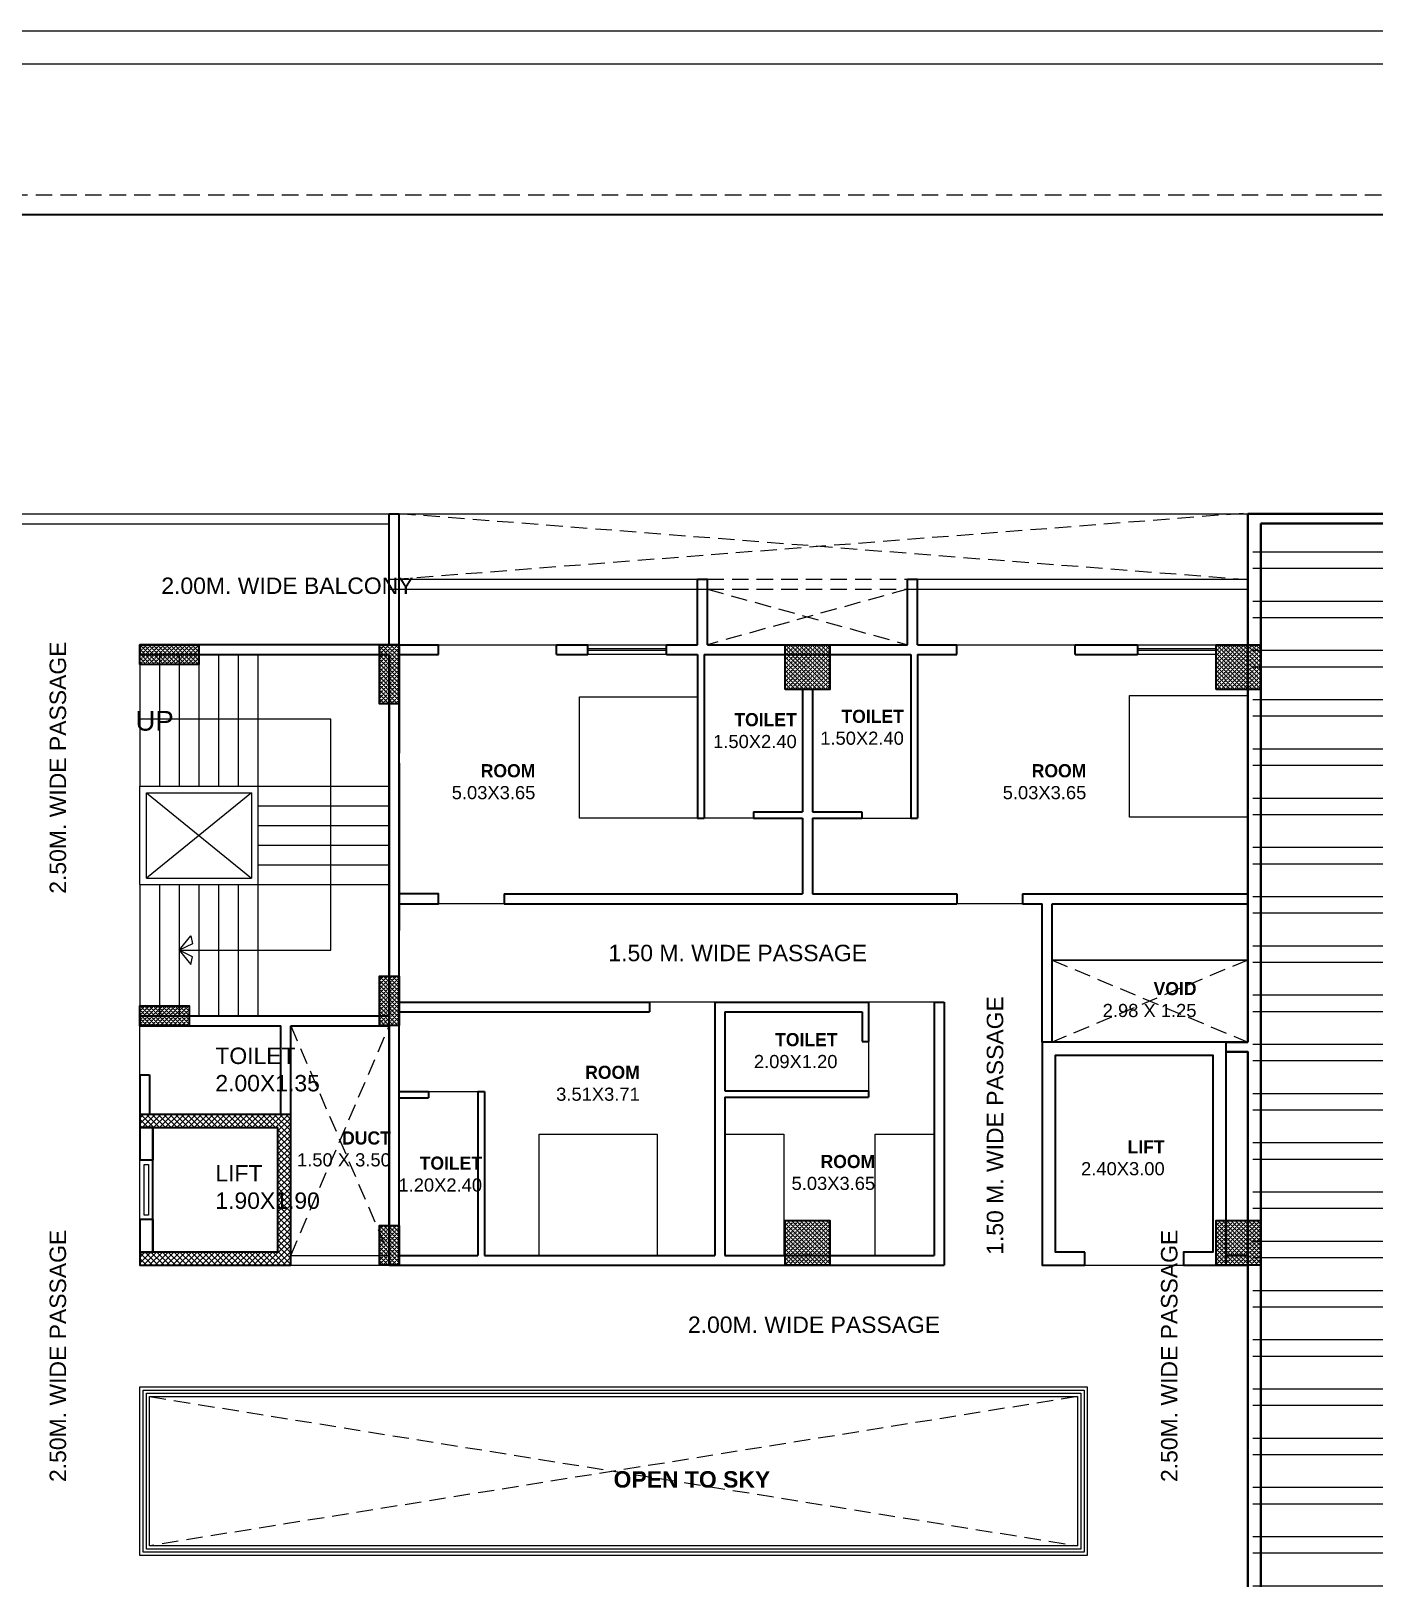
# Model space of a CAD drawing. Header units: feet. Extents: x 1354 to 2117, y 994 to 1430.
# Drawn here: x 2008.86 to 2029.32, y 1365.32 to 1388.89 of the extents above; entities that cross this region are included whole.
import ezdxf

# ---------------------------------------------------------------- set-up
doc = ezdxf.new("R2010")
doc.units = ezdxf.units.FT
doc.linetypes.add('HIDDEN', pattern=[0.375, 0.25, -0.125])
for name, color, linetype, lineweight in [('COLUMN (DCPL)', 10, 'Continuous', 30), ('COLUMN HATCH (DCPL)', 42, 'Continuous', 5), ('door', 42, 'Continuous', 9), ('Door_TMOS', 252, 'Continuous', 15), ('DUCT (DCPL)', 8, 'HIDDEN', 13), ('Elevation-02_TMOS', 135, 'Continuous', 20), ('H', 253, 'Continuous', 5), ('Railing_TMOS', 98, 'Continuous', 9), ('RCC Hatch_TMOS', 125, 'Continuous', 9), ('stair', 22, 'Continuous', 9), ('tex', 7, 'Continuous', 15), ('Text Common_TMOS', 150, 'Continuous', 20), ('wall', 7, 'Continuous', 30), ('Wall_TMOS', 5, 'Continuous', 35), ('WIN', 230, 'Continuous', 9)]:
    doc.layers.add(name, color=color, linetype=linetype, lineweight=lineweight)
doc.styles.add('Arial Narrow', font='arial.ttf')
doc.styles.get("Standard").update_dxf_attribs({"font": 'arial.ttf'})

msp = doc.modelspace()

# ---------------------------------------------------------------- hatches: boundary and pattern name
at = {"layer": 'COLUMN HATCH (DCPL)'}
h = msp.add_hatch(dxfattribs=at)
h.set_pattern_fill('SACNCR', color=256, scale=0.5, angle=450, style=0)
h.set_pattern_definition([(135, (8104.839878, 1047.645294), (-0.03314563037, -0.03314563037), []), (135, (8104.839878, 1047.67844), (-0.03314563037, -0.03314563037), [0, -0.046875])])
h.paths.add_polyline_path([(2010.518, 1379.2356), (2010.518, 1379.5356), (2011.418, 1379.5356), (2011.418, 1379.2356)], flags=0)
h = msp.add_hatch(dxfattribs=at)
h.set_pattern_fill('SACNCR', color=256, scale=0.5, angle=450, style=0)
h.set_pattern_definition([(135, (8104.389878, 1047.345294), (-0.03314563037, -0.03314563037), []), (135, (8104.389878, 1047.37844), (-0.03314563037, -0.03314563037), [0, -0.046875])])
h.paths.add_polyline_path([(2014.468, 1378.6356), (2014.168, 1378.6356), (2014.168, 1379.5356), (2014.468, 1379.5356)], flags=0)
h = msp.add_hatch(dxfattribs=at)
h.set_pattern_fill('SACNCR', color=256, scale=0.5, angle=450, style=0)
h.set_pattern_definition([(135, (8104.46418, 1047.455294), (-0.03314563037, -0.03314563037), []), (135, (8104.46418, 1047.48844), (-0.03314563037, -0.03314563037), [0, -0.046875])])
h.paths.add_polyline_path([(2020.3509, 1378.8556), (2020.3509, 1379.5356), (2021.0309, 1379.5356), (2021.0309, 1378.8556)], flags=0)
h = msp.add_hatch(dxfattribs=at)
h.set_pattern_fill('SACNCR', color=256, scale=0.5, angle=450, style=0)
h.set_pattern_definition([(135, (8104.72988, 1047.455294), (-0.03314563037, -0.03314563037), []), (135, (8104.72988, 1047.48844), (-0.03314563037, -0.03314563037), [0, -0.046875])])
h.paths.add_polyline_path([(2026.9166, 1378.8556), (2026.9166, 1379.5356), (2027.5966, 1379.5356), (2027.5966, 1378.8556)], flags=0)
h = msp.add_hatch(dxfattribs=at)
h.set_pattern_fill('SACNCR', color=256, scale=0.5, angle=450, style=0)
h.set_pattern_definition([(135, (8104.389878, 1048.020294), (-0.03314563037, -0.03314563037), []), (135, (8104.389878, 1048.05344), (-0.03314563037, -0.03314563037), [0, -0.046875])])
h.paths.add_polyline_path([(2014.468, 1373.7356), (2014.168, 1373.7356), (2014.168, 1374.4856), (2014.468, 1374.4856)], flags=0)
h = msp.add_hatch(dxfattribs=at)
h.set_pattern_fill('SACNCR', color=256, scale=0.5, angle=450, style=0)
h.set_pattern_definition([(135, (8104.764878, 1047.795294), (-0.03314563037, -0.03314563037), []), (135, (8104.764878, 1047.82844), (-0.03314563037, -0.03314563037), [0, -0.046875])])
h.paths.add_polyline_path([(2010.518, 1373.7356), (2010.518, 1374.0356), (2011.268, 1374.0356), (2011.268, 1373.7356)], flags=0)
h = msp.add_hatch(dxfattribs=at)
h.set_pattern_fill('SACNCR', color=256, scale=0.5, angle=450, style=0)
h.set_pattern_definition([(135, (8104.465585, 1047.985294), (-0.03314563037, -0.03314563037), []), (135, (8104.465585, 1048.01844), (-0.03314563037, -0.03314563037), [0, -0.046875])])
h.paths.add_polyline_path([(2020.3523, 1370.0856), (2020.3523, 1370.7656), (2021.0323, 1370.7656), (2021.0323, 1370.0856)], flags=0)
h = msp.add_hatch(dxfattribs=at)
h.set_pattern_fill('SACNCR', color=256, scale=0.5, angle=450, style=0)
h.set_pattern_definition([(135, (8104.72988, 1047.985294), (-0.03314563037, -0.03314563037), []), (135, (8104.72988, 1048.01844), (-0.03314563037, -0.03314563037), [0, -0.046875])])
h.paths.add_polyline_path([(2026.9166, 1370.0856), (2026.9166, 1370.7656), (2027.5966, 1370.7656), (2027.5966, 1370.0856)], flags=0)
h = msp.add_hatch(dxfattribs=at)
h.set_pattern_fill('SACNCR', color=256, scale=0.5, angle=450, style=0)
h.set_pattern_definition([(135, (8104.389876, 1044.220294), (-0.03314563037, -0.03314563037), []), (135, (8104.389876, 1044.25344), (-0.03314563037, -0.03314563037), [0, -0.046875])])
h.paths.add_polyline_path([(2014.468, 1370.0856), (2014.168, 1370.0856), (2014.168, 1370.6856), (2014.468, 1370.6856)])
at = {"layer": 'H'}
h = msp.add_hatch(dxfattribs=at)
h.set_pattern_fill('ANSI32', color=5, scale=2, angle=135)
h.set_pattern_definition([(180, (-5931.67715, 18441.6994), (-6e-17, -0.75), []), (180, (-5931.92715, 18441.9494), (-6e-17, -0.75), [])])
h.paths.add_polyline_path([(2045.259, 1358.7159), (2042.3472, 1358.7159), (2042.3472, 1364.0356), (2039.6166, 1364.0365), (2039.6166, 1381.3814), (2027.4756, 1381.3814), (2027.4756, 1354.3639), (2027.4756, 1321.5529), (2045.259, 1321.5529)])
at = {"layer": 'RCC Hatch_TMOS'}
h = msp.add_hatch(dxfattribs=at)
h.set_pattern_fill('ANSI37', color=256, scale=0.5, style=0)
h.set_pattern_definition([(45, (511.398605, 17502.1724), (-0.04419417382, 0.04419417382), []), (135, (511.398605, 17502.1724), (-0.04419417382, -0.04419417382), [])])
h.paths.add_polyline_path([(2012.618, 1372.1814), (2012.618, 1370.2814), (2010.518, 1370.2814), (2010.518, 1370.0814), (2012.818, 1370.0814), (2012.818, 1372.3814), (2010.518, 1372.3814), (2010.518, 1372.1814)])

# ---------------------------------------------------------------- linework, layer by layer
at = {"color": 116}
msp.add_line((2024.4166, 1374.7314), (2027.3966, 1374.7314), dxfattribs=at)
at = {"color": 7, "lineweight": 20}
for points in [[(1964.0133, 1388.8852), (2049.7845, 1388.8852), (2049.7845, 1308.746), (1964.0133, 1308.746)], [(1964.5133, 1388.3852), (2049.2845, 1388.3852), (2049.2845, 1309.246), (1964.5133, 1309.246)]]:
    msp.add_lwpolyline(points, close=True, dxfattribs=at)
at = {"layer": 'COLUMN (DCPL)'}
for points in [[(2010.518, 1379.2356), (2010.518, 1379.5356), (2011.418, 1379.5356), (2011.418, 1379.2356)], [(2014.468, 1378.6356), (2014.168, 1378.6356), (2014.168, 1379.5356), (2014.468, 1379.5356)], [(2020.3509, 1378.8556), (2020.3509, 1379.5356), (2021.0309, 1379.5356), (2021.0309, 1378.8556)], [(2026.9166, 1378.8556), (2026.9166, 1379.5356), (2027.5966, 1379.5356), (2027.5966, 1378.8556)], [(2014.468, 1373.7356), (2014.168, 1373.7356), (2014.168, 1374.4856), (2014.468, 1374.4856)], [(2010.518, 1373.7356), (2010.518, 1374.0356), (2011.268, 1374.0356), (2011.268, 1373.7356)], [(2012.818, 1372.3814), (2010.518, 1372.3814), (2010.518, 1372.1814), (2012.618, 1372.1814), (2012.618, 1370.2814), (2010.518, 1370.2814), (2010.518, 1370.0814), (2012.818, 1370.0814)], [(2020.3523, 1370.0856), (2020.3523, 1370.7656), (2021.0323, 1370.7656), (2021.0323, 1370.0856)], [(2026.9166, 1370.0856), (2026.9166, 1370.7656), (2027.5966, 1370.7656), (2027.5966, 1370.0856)], [(2014.468, 1370.0856), (2014.168, 1370.0856), (2014.168, 1370.6856), (2014.468, 1370.6856)]]:
    msp.add_lwpolyline(points, close=True, dxfattribs=at)
msp.add_lwpolyline([(2024.9166, 1370.2814), (2024.4666, 1370.2814), (2024.4666, 1373.2814), (2026.8666, 1373.282), (2026.8666, 1370.2814), (2026.4166, 1370.2814), (2026.4166, 1370.0814), (2027.0666, 1370.0814), (2027.0666, 1373.4814), (2024.2666, 1373.4814), (2024.2666, 1370.0814), (2024.9166, 1370.0814), (2024.9166, 1370.2814)], dxfattribs=at)
at = {"layer": 'door'}
for p, q in [((2015.068, 1379.5356), (2016.868, 1379.5356)), ((2022.9659, 1379.5356), (2024.7659, 1379.5356)), ((2019.8659, 1376.8906), (2019.1159, 1376.8906)), ((2021.5159, 1376.8906), (2022.2659, 1376.8906)), ((2016.0681, 1375.5906), (2015.0681, 1375.5906)), ((2023.966, 1375.5906), (2022.966, 1375.5906)), ((2019.281, 1374.0906), (2018.281, 1374.0906)), ((2022.621, 1374.0906), (2021.621, 1374.0906)), ((2021.6212, 1373.4914), (2021.6212, 1372.7414)), ((2014.918, 1372.7314), (2015.668, 1372.7314))]:
    msp.add_line(p, q, dxfattribs=at)
at = {"layer": 'Door_TMOS'}
for p, q in [((2010.518, 1372.9814), (2010.518, 1373.7314)), ((2024.9166, 1370.0814), (2026.4166, 1370.0814))]:
    msp.add_line(p, q, dxfattribs=at)
for points in [[(2010.518, 1371.6814), (2010.718, 1371.6814), (2010.718, 1370.7814), (2010.518, 1370.7814)], [(2010.583, 1371.6164), (2010.653, 1371.6164), (2010.653, 1370.8464), (2010.583, 1370.8464)]]:
    msp.add_lwpolyline(points, close=True, dxfattribs=at)
at = {"layer": 'DUCT (DCPL)'}
for p, q in [((2014.468, 1381.5357), (2027.3256, 1380.5335)), ((2027.3256, 1381.5357), (2014.468, 1380.5335)), ((2019.1659, 1380.5314), (2022.2159, 1380.5314)), ((2019.1659, 1380.3814), (2022.2159, 1380.3814)), ((2019.1659, 1380.3814), (2022.2159, 1379.5356)), ((2022.2159, 1380.3814), (2019.1659, 1379.5356)), ((2024.4166, 1374.7314), (2027.3966, 1373.4814)), ((2027.3966, 1374.7314), (2024.4166, 1373.4814)), ((2012.818, 1370.2314), (2014.318, 1373.7314)), ((2012.818, 1373.7314), (2014.318, 1370.2314)), ((2010.668, 1368.0814), (2024.8036, 1365.8097)), ((2024.8036, 1368.0814), (2010.668, 1365.8097))]:
    msp.add_line(p, q, dxfattribs=at)
at = {"layer": 'Elevation-02_TMOS'}
for p, q in [((2012.818, 1370.2314), (2014.318, 1370.2314)), ((2012.818, 1370.0814), (2014.318, 1370.0814))]:
    msp.add_line(p, q, dxfattribs=at)
at = {"layer": 'H', "linetype": 'HIDDEN'}
msp.add_lwpolyline([(1966.5584, 1386.3911), (2048.0535, 1386.3911), (2048.0535, 1320.9906), (1966.5584, 1320.9906)], close=True, dxfattribs=at)
at = {"layer": 'H'}
for points in [[(2017.2159, 1378.7406), (2019.0159, 1378.7406), (2019.0159, 1376.8906), (2017.2159, 1376.8906)], [(2025.5966, 1378.7606), (2027.3966, 1378.7606), (2027.3966, 1376.9106), (2025.5966, 1376.9106)], [(2016.6023, 1372.0814), (2018.4023, 1372.0814), (2018.4023, 1370.2314), (2016.6023, 1370.2314)], [(2019.4309, 1372.0814), (2020.3309, 1372.0814), (2020.3309, 1370.2314), (2019.4309, 1370.2314)], [(2021.7213, 1372.0817), (2022.6213, 1372.0817), (2022.6213, 1370.2317), (2021.7213, 1370.2317)]]:
    msp.add_lwpolyline(points, close=True, dxfattribs=at)
at = {"layer": 'Railing_TMOS'}
for p, q in [((2008.018, 1381.5292), (2014.318, 1381.5292)), ((2008.018, 1381.3792), (2014.318, 1381.3792)), ((2014.318, 1381.5314), (2027.3966, 1381.5314)), ((2014.318, 1380.5314), (2019.1659, 1380.5314)), ((2014.318, 1380.3814), (2019.1659, 1380.3814)), ((2022.2159, 1380.5314), (2027.3966, 1380.5314)), ((2022.2159, 1380.3814), (2027.3966, 1380.3814))]:
    msp.add_line(p, q, dxfattribs=at)
for points in [[(2010.518, 1368.2314), (2024.9536, 1368.2314), (2024.9536, 1365.6597), (2010.518, 1365.6597)], [(2010.568, 1368.1814), (2024.9036, 1368.1814), (2024.9036, 1365.7097), (2010.568, 1365.7097)], [(2010.618, 1368.1314), (2024.8536, 1368.1314), (2024.8536, 1365.7597), (2010.618, 1365.7597)], [(2010.668, 1368.0814), (2024.8036, 1368.0814), (2024.8036, 1365.8097), (2010.668, 1365.8097), (2010.668, 1368.0814)]]:
    msp.add_lwpolyline(points, close=True, dxfattribs=at)
at = {"layer": 'stair'}
for p, q in [((2010.518, 1379.3814), (2010.518, 1377.3814)), ((2010.818, 1379.3814), (2010.818, 1377.3814)), ((2011.118, 1379.3814), (2011.118, 1377.3814)), ((2011.418, 1379.3814), (2011.418, 1377.3814)), ((2011.718, 1379.3814), (2011.718, 1377.3814)), ((2012.018, 1379.3814), (2012.018, 1377.3814)), ((2012.318, 1379.3814), (2012.318, 1377.3814)), ((2010.518, 1377.3814), (2012.318, 1377.3814)), ((2010.518, 1375.8814), (2010.518, 1377.3814)), ((2012.318, 1377.3814), (2014.318, 1377.3814)), ((2012.318, 1377.3814), (2012.318, 1375.8814)), ((2010.618, 1377.2814), (2012.218, 1377.2814)), ((2010.618, 1375.9814), (2010.618, 1377.2814)), ((2010.618, 1377.2814), (2012.218, 1375.9814)), ((2012.218, 1377.2814), (2010.618, 1375.9814)), ((2012.218, 1377.2814), (2012.218, 1375.9814)), ((2012.318, 1377.0814), (2014.318, 1377.0814)), ((2012.318, 1376.7814), (2014.318, 1376.7814)), ((2012.318, 1376.4814), (2014.318, 1376.4814)), ((2012.318, 1376.1814), (2014.318, 1376.1814)), ((2010.618, 1375.9814), (2012.218, 1375.9814)), ((2010.518, 1375.8814), (2012.318, 1375.8814)), ((2010.518, 1375.8814), (2010.518, 1373.8814)), ((2010.818, 1375.8814), (2010.818, 1373.8814)), ((2011.118, 1375.8814), (2011.118, 1373.8814)), ((2011.418, 1375.8814), (2011.418, 1373.8814)), ((2011.718, 1375.8814), (2011.718, 1373.8814)), ((2012.018, 1375.8814), (2012.018, 1373.8814)), ((2012.318, 1375.8814), (2014.318, 1375.8814)), ((2012.318, 1375.8814), (2012.318, 1373.8814))]:
    msp.add_line(p, q, dxfattribs=at)
for points in [[(2011.118, 1374.8814), (2013.4266, 1374.8814), (2013.4266, 1378.4021), (2010.518, 1378.4021)], [(2011.118, 1374.8814), (2011.2968, 1375.0986), (2011.323, 1374.9809), (2011.118, 1374.8814)], [(2011.118, 1374.8814), (2011.2968, 1374.6641), (2011.323, 1374.7818), (2011.118, 1374.8814)]]:
    msp.add_lwpolyline(points, dxfattribs=at)
at = {"layer": 'wall'}
for p, q in [((2014.318, 1379.5356), (2014.318, 1381.5314)), ((2014.318, 1381.5314), (2014.468, 1381.5314)), ((2014.468, 1379.5356), (2014.468, 1381.5314)), ((2019.0159, 1379.5356), (2019.0159, 1380.5314)), ((2019.0159, 1380.5314), (2019.1659, 1380.5314)), ((2019.1659, 1379.5356), (2019.1659, 1380.5314)), ((2022.2159, 1379.5356), (2022.2159, 1380.5314)), ((2022.2159, 1380.5314), (2022.3659, 1380.5314)), ((2022.3659, 1379.5356), (2022.3659, 1380.5314)), ((2014.468, 1379.5314), (2010.518, 1379.5314)), ((2014.468, 1379.5356), (2015.068, 1379.5356)), ((2014.468, 1370.0814), (2014.468, 1379.5314)), ((2014.468, 1377.8814), (2014.468, 1379.5314)), ((2015.068, 1379.3856), (2015.068, 1379.5356)), ((2016.868, 1379.5356), (2017.342, 1379.5356)), ((2016.868, 1379.3856), (2016.868, 1379.5356)), ((2017.342, 1379.3856), (2017.342, 1379.5356)), ((2018.542, 1379.5356), (2019.0159, 1379.5356)), ((2018.542, 1379.3856), (2018.542, 1379.5356)), ((2019.1659, 1379.5356), (2022.2159, 1379.5356)), ((2022.3659, 1379.5356), (2022.9659, 1379.5356)), ((2022.9659, 1379.3856), (2022.9659, 1379.5356)), ((2024.7659, 1379.5356), (2025.7166, 1379.5356)), ((2024.7659, 1379.3856), (2024.7659, 1379.5356)), ((2025.7166, 1379.5356), (2025.7166, 1379.3856)), ((2014.318, 1379.3814), (2010.518, 1379.3814)), ((2014.318, 1370.0814), (2014.318, 1379.3814)), ((2014.468, 1379.3856), (2015.068, 1379.3856)), ((2016.868, 1379.3856), (2017.342, 1379.3856)), ((2018.542, 1379.3856), (2019.0159, 1379.3856)), ((2019.0159, 1379.3856), (2019.0159, 1376.8906)), ((2019.1159, 1379.3856), (2022.2659, 1379.3856)), ((2019.1159, 1379.3856), (2019.1159, 1376.8906)), ((2022.2659, 1379.3856), (2022.2659, 1376.8906)), ((2022.3659, 1379.3856), (2022.9659, 1379.3856)), ((2022.3659, 1379.3856), (2022.3659, 1376.8906)), ((2024.7659, 1379.3856), (2025.7166, 1379.3856)), ((2020.6159, 1378.8556), (2020.6159, 1376.9906)), ((2020.7659, 1378.8556), (2020.7659, 1376.9906)), ((2019.0159, 1376.8906), (2019.1159, 1376.8906)), ((2019.8659, 1376.9906), (2020.6159, 1376.9906)), ((2019.8659, 1376.9906), (2019.8659, 1376.8906)), ((2019.8659, 1376.8906), (2020.6159, 1376.8906)), ((2020.6159, 1376.8906), (2020.6159, 1375.7406)), ((2020.7659, 1376.9906), (2021.5159, 1376.9906)), ((2020.7659, 1376.8906), (2021.5159, 1376.8906)), ((2020.7659, 1376.8906), (2020.7659, 1375.7406)), ((2021.5159, 1376.9906), (2021.5159, 1376.8906)), ((2022.2659, 1376.8906), (2022.3659, 1376.8906)), ((2016.068, 1375.7406), (2020.6159, 1375.7406)), ((2016.068, 1375.7406), (2016.068, 1375.5906)), ((2020.7659, 1375.7406), (2022.9659, 1375.7406)), ((2022.9659, 1375.7406), (2022.9659, 1375.5906)), ((2023.9659, 1375.7406), (2027.3966, 1375.7406)), ((2023.9659, 1375.7406), (2023.9659, 1375.5906)), ((2016.068, 1375.5906), (2022.9659, 1375.5906)), ((2023.9659, 1375.5906), (2024.2666, 1375.5906)), ((2024.2666, 1373.4814), (2024.2666, 1375.5906)), ((2024.4166, 1375.5906), (2027.3966, 1375.5906)), ((2024.4166, 1373.4814), (2024.4166, 1375.5906)), ((2014.468, 1374.0906), (2018.2809, 1374.0906)), ((2018.2809, 1374.0906), (2018.2809, 1373.9406)), ((2019.2809, 1374.0906), (2021.6209, 1374.0906)), ((2019.2809, 1374.0906), (2019.2809, 1370.2314)), ((2021.6209, 1374.0906), (2021.621, 1373.4914)), ((2022.6209, 1374.0906), (2022.6216, 1370.2314)), ((2022.6209, 1374.0906), (2022.7709, 1374.0906)), ((2022.7709, 1374.0906), (2022.7717, 1370.0814)), ((2010.518, 1373.8814), (2014.318, 1373.8814)), ((2014.468, 1373.9406), (2018.2809, 1373.9406)), ((2019.4309, 1373.9406), (2021.521, 1373.9406)), ((2019.4309, 1373.9406), (2019.4309, 1372.7414)), ((2021.521, 1373.9406), (2021.521, 1373.4914)), ((2010.518, 1373.7314), (2012.668, 1373.7314)), ((2012.668, 1372.3814), (2012.668, 1373.7314)), ((2012.818, 1373.7314), (2014.318, 1373.7314)), ((2012.818, 1372.3814), (2012.818, 1373.7314)), ((2021.521, 1373.4914), (2021.6212, 1373.4914)), ((2010.518, 1372.9814), (2010.518, 1372.3814)), ((2010.518, 1372.9814), (2010.668, 1372.9814)), ((2010.668, 1372.9814), (2010.668, 1372.3814)), ((2014.468, 1372.7314), (2014.918, 1372.7314)), ((2014.468, 1372.6314), (2014.918, 1372.6314)), ((2014.918, 1372.7314), (2014.918, 1372.6314)), ((2015.668, 1372.7314), (2015.768, 1372.7314)), ((2015.668, 1372.7314), (2015.668, 1370.2314)), ((2015.768, 1372.7314), (2015.768, 1370.2314)), ((2019.4309, 1372.7414), (2021.6212, 1372.7414)), ((2019.4309, 1372.6414), (2021.6212, 1372.6414)), ((2019.4309, 1372.6414), (2019.4309, 1370.2314)), ((2021.6212, 1372.7414), (2021.6212, 1372.6414)), ((2010.518, 1372.1814), (2010.518, 1371.6814)), ((2010.718, 1371.6814), (2010.518, 1371.6814)), ((2010.518, 1370.7814), (2010.518, 1370.2814)), ((2010.718, 1370.7814), (2010.518, 1370.7814)), ((2010.518, 1370.2314), (2010.5181, 1370.2314)), ((2014.468, 1370.2314), (2015.668, 1370.2314)), ((2014.468, 1370.0814), (2022.7717, 1370.0814)), ((2015.768, 1370.2314), (2019.2809, 1370.2314)), ((2019.4309, 1370.2314), (2022.6216, 1370.2314)), ((2021.5216, 1370.2314), (2021.5216, 1370.2312)), ((2021.6216, 1370.2314), (2021.6216, 1370.2312))]:
    msp.add_line(p, q, dxfattribs=at)
for points in [[(1966.8584, 1386.0911), (2047.7535, 1386.0911), (2047.7535, 1321.2906), (1966.8584, 1321.2906)], [(2027.0666, 1373.3314), (2027.3966, 1373.3314), (2027.3966, 1370.2314), (2027.0666, 1370.2314)], [(2010.718, 1372.1814), (2012.618, 1372.1814), (2012.618, 1370.2814), (2010.718, 1370.2814)]]:
    msp.add_lwpolyline(points, close=True, dxfattribs=at)
msp.add_lwpolyline([(2014.468, 1375.5906), (2015.068, 1375.5906), (2015.068, 1375.7406), (2014.468, 1375.7406)], dxfattribs=at)
at = {"layer": 'Wall_TMOS'}
for p, q in [((2040.5166, 1381.5314), (2027.3966, 1381.5314)), ((2027.3966, 1373.4814), (2027.3966, 1381.5314)), ((2027.5966, 1361.1164), (2027.5966, 1381.3814)), ((2010.518, 1379.5314), (2010.518, 1379.3814)), ((2014.468, 1379.4394), (2014.468, 1377.8814)), ((2014.318, 1373.8814), (2014.318, 1379.3814)), ((2014.468, 1377.7314), (2014.468, 1375.1814)), ((2027.5966, 1370.0814), (2027.5966, 1377.7314)), ((2010.518, 1373.7314), (2010.518, 1373.8814)), ((2014.318, 1373.7314), (2014.318, 1370.0814)), ((2027.0666, 1373.4814), (2027.3966, 1373.4814)), ((2027.0666, 1373.3314), (2027.3966, 1373.3314)), ((2027.3966, 1355.0439), (2027.3966, 1373.3314)), ((2010.718, 1372.1814), (2010.518, 1372.1814)), ((2010.718, 1372.1814), (2010.718, 1371.6814)), ((2010.718, 1370.7814), (2010.718, 1370.2814)), ((2010.718, 1370.2814), (2010.518, 1370.2814)), ((2014.318, 1370.0814), (2014.468, 1370.0814)), ((2020.6166, 1370.2314), (2020.7666, 1370.2314)), ((2020.6166, 1370.0814), (2020.7666, 1370.0814)), ((2027.0666, 1370.2314), (2027.3966, 1370.2314)), ((2027.0666, 1370.0814), (2027.3966, 1370.0814))]:
    msp.add_line(p, q, dxfattribs=at)
msp.add_lwpolyline([(2027.5966, 1381.3814), (2040.3666, 1381.3814), (2040.3666, 1364.7863), (2043.0972, 1364.7854), (2043.0972, 1359.4659), (2046.009, 1359.4659), (2046.009, 1321.5529)], dxfattribs=at)
at = {"layer": 'WIN'}
for p, q in [((2017.342, 1379.5356), (2018.542, 1379.5356)), ((2017.342, 1379.4756), (2018.542, 1379.4756)), ((2018.542, 1379.4456), (2017.342, 1379.4456)), ((2025.7166, 1379.5356), (2026.9166, 1379.5356)), ((2025.7166, 1379.4756), (2026.9166, 1379.4756)), ((2026.9166, 1379.4456), (2025.7166, 1379.4456)), ((2018.542, 1379.3856), (2017.342, 1379.3856)), ((2026.9166, 1379.3856), (2025.7166, 1379.3856))]:
    msp.add_line(p, q, dxfattribs=at)

# ---------------------------------------------------------------- texts
at = {"layer": 'tex', "attachment_point": 9}
for s, insert, char_height, width in [('UP', (2011.035, 1378.2217), 0.3, 1.603754), ('{\\fCentury Gothic|b1|i0|c0|p34;\\W1.82440; }{\\fCentury Gothic|b1|i0|c0|p34;TOILET}\\P1.50X2.40', (2020.5264, 1377.9579), 0.2, 1.363256), ('{\\fCentury Gothic|b1|i0|c0|p34;\\W1.82440; }{\\fCentury Gothic|b1|i0|c0|p34;TOILET}\\P1.50X2.40', (2022.1584, 1378.0085), 0.2, 1.363256), ('{\\fCentury Gothic|b1|i0|c0|p34;\\W1.54870; }{\\fCentury Gothic|b1|i0|c0|p34;ROOM}\\P5.03X3.65', (2016.544, 1377.1796), 0.2, 1.363256), ('{\\fCentury Gothic|b1|i0|c0|p34;\\W1.54870; }{\\fCentury Gothic|b1|i0|c0|p34;ROOM}\\P5.03X3.65', (2024.9381, 1377.1796), 0.2, 1.363256), ('{\\fCentury Gothic|b1|i0|c0|p34;\\W4.05219; }{\\fCentury Gothic|b1|i0|c0|p34;VOID}\\P2.98 X 1.25', (2026.6167, 1373.8606), 0.2, 1.492411), ('{\\fCentury Gothic|b1|i0|c0|p34;\\W2.10983; }{\\fCentury Gothic|b1|i0|c0|p34;TOILET}\\P2.09X1.20', (2021.1475, 1373.0831), 0.2, 1.363256), ('{\\fCentury Gothic|b1|i0|c0|p34;\\W1.03211; }{\\fCentury Gothic|b1|i0|c0|p34;ROOM}\\P3.51X3.71', (2018.1351, 1372.5851), 0.2, 1.363256), ('{\\fCentury Gothic|b1|i0|c0|p34;\\W3.53891; }{\\fCentury Gothic|b1|i0|c0|p34;DUCT}\\P1.50 X 3.50', (2014.3425, 1371.5853), 0.2, 1.492411), ('{\\fCentury Gothic|b1|i0|c0|p34;\\W8.24504; }{\\fCentury Gothic|b1|i0|c0|p34;LIFT}\\P{\\fArial|b0|i0|c0|p34;\\W3.13351; }2.40X3.00', (2026.1321, 1371.4503), 0.2, 0.749532), ('{\\fCentury Gothic|b1|i0|c0|p34;\\W1.82440; }{\\fCentury Gothic|b1|i0|c0|p34;TOILET}\\P1.20X2.40', (2015.7326, 1371.2021), 0.2, 1.363256), ('{\\fCentury Gothic|b1|i0|c0|p34;\\W1.54870; }{\\fCentury Gothic|b1|i0|c0|p34;ROOM}\\P5.03X3.65', (2021.7213, 1371.2267), 0.2, 1.363256)]:
    msp.add_mtext(s, dxfattribs=dict(at, insert=insert, char_height=char_height, width=width))
at = {"layer": 'Text Common_TMOS', "char_height": 0.25, "attachment_point": 1, "style": 'Arial Narrow'}
for s, insert in [('2.00M. WIDE BALCONY ', (2010.8459, 1380.5587)), ('1.50 M. WIDE PASSAGE', (2017.6571, 1374.9645)), ('TOILET\\P2.00X1.35', (2011.6688, 1373.398)), ('LIFT\\P1.90X1.90', (2011.6688, 1371.6086)), ('2.00M. WIDE PASSAGE', (2018.8688, 1369.3017)), ('{\\fArial|b1|i0|c0|p34;OPEN TO SKY}', (2017.7358, 1366.9455))]:
    msp.add_mtext(s, dxfattribs=dict(at, insert=insert))
at = {"layer": 'Text Common_TMOS', "char_height": 0.25, "attachment_point": 1, "rotation": 90, "style": 'Arial Narrow'}
for s, insert in [('2.50M. WIDE PASSAGE', (2009.1445, 1375.7416)), ('1.50 M. WIDE PASSAGE', (2023.4217, 1370.2412)), ('2.50M. WIDE PASSAGE', (2009.1445, 1366.7804)), ('2.50M. WIDE PASSAGE', (2026.0763, 1366.7804))]:
    msp.add_mtext(s, dxfattribs=dict(at, insert=insert))

doc.saveas('drawing.dxf')
